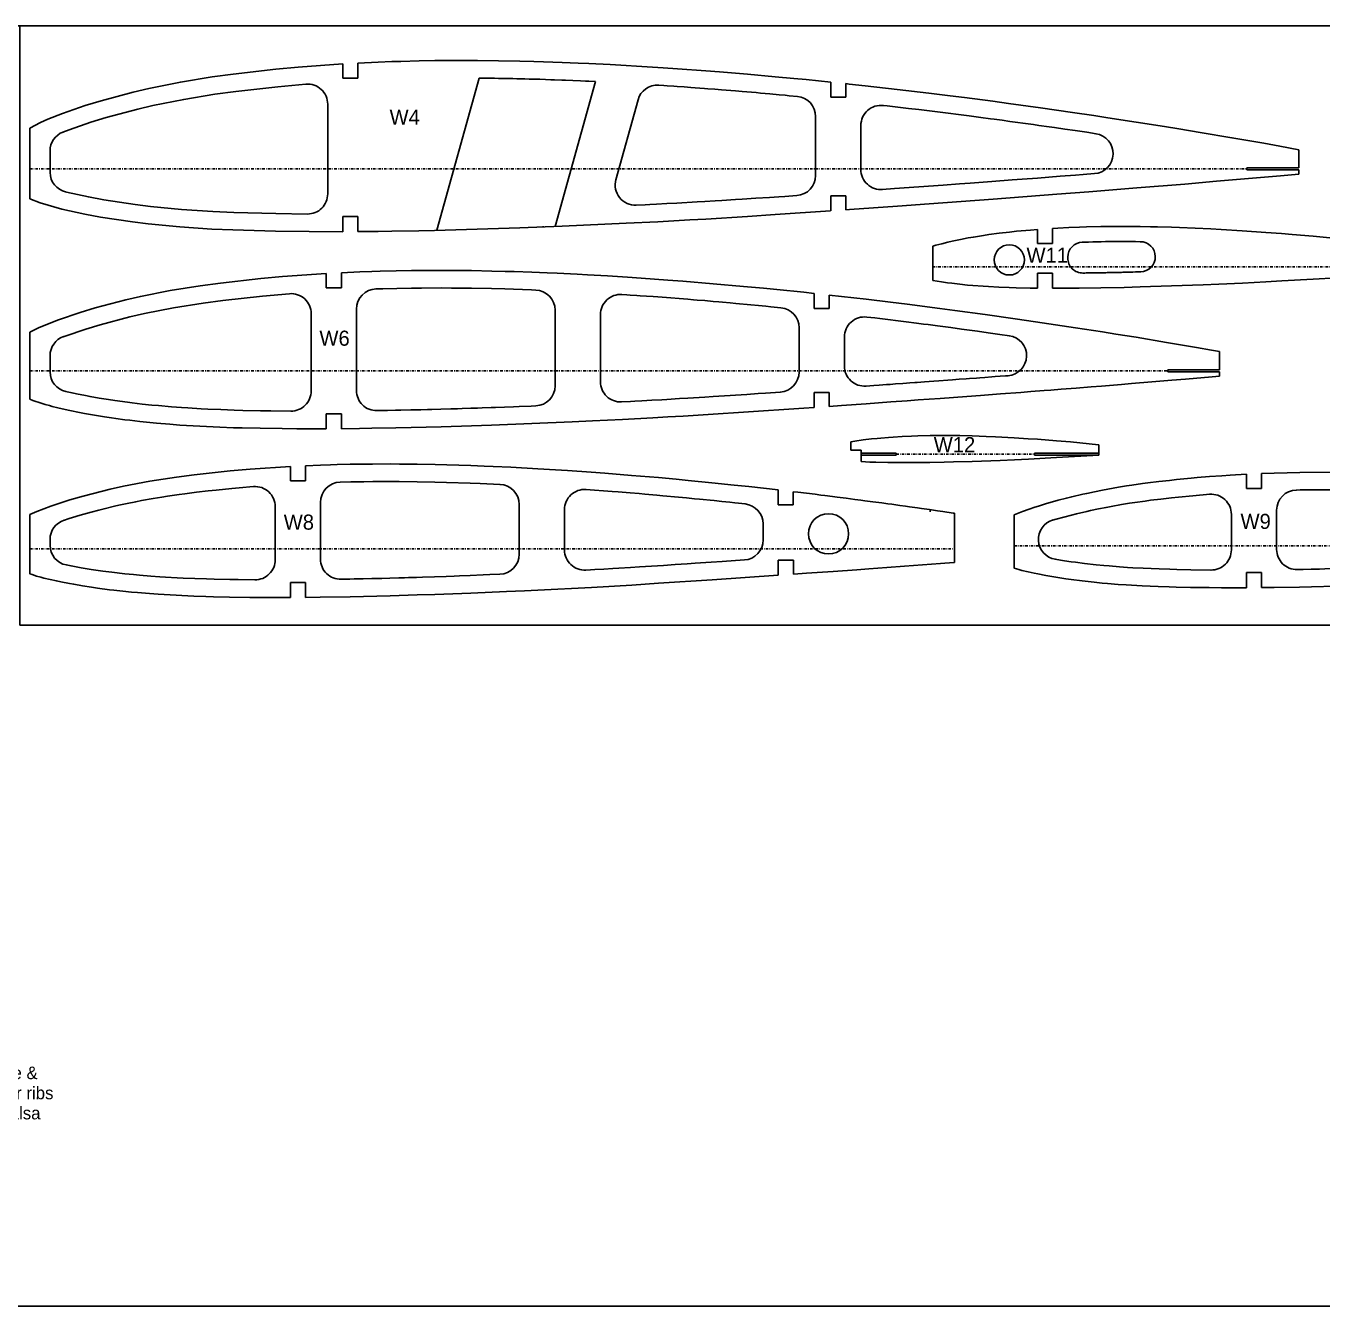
# Model space of a CAD drawing. Extents: x -1638 to 412, y -412 to 1290.
# Drawn here: x -139.7 to 118, y 715.7 to 970.2 of the extents above; entities that cross this region are included whole.
import ezdxf
from ezdxf.enums import TextEntityAlignment as Align

# ---------------------------------------------------------------- set-up
doc = ezdxf.new("R2010")
doc.units = 0
doc.linetypes.add('DASHDOT', pattern=[1, 0.5, -0.25, 0, -0.25])
for name, color, linetype in [('1', 7, 'CONTINUOUS'), ('4', 7, 'CONTINUOUS'), ('6', 7, 'CONTINUOUS'), ('8', 7, 'CONTINUOUS')]:
    doc.layers.add(name, color=color, linetype=linetype)
doc.styles.add('txt', font='TXT', dxfattribs={"height": 0.2})

# ---------------------------------------------------------------- blocks, each defined once
blk = doc.blocks.new('*O62')
at = {"layer": '6', "color": 202, "linetype": 'CONTINUOUS'}
blk.add_line((-400.5, -277.25), (400.5, -277.25), dxfattribs=at)

msp = doc.modelspace()

# ---------------------------------------------------------------- linework, layer by layer
at = {"layer": '4', "color": 5, "linetype": 'CONTINUOUS'}
for p, q in [((-76.7126, 959.7927), (-76.7126, 962.6242)), ((-73.7126, 959.7927), (-73.7126, 962.7927)), ((-76.7126, 959.7927), (-73.7126, 959.7927)), ((-49.6054, 959.8025), (-57.995, 929.5514)), ((-26.5046, 959.1251), (-34.4934, 930.3187)), ((20.2874, 956.0156), (20.2874, 959.0156)), ((23.2874, 956.0156), (23.2874, 958.7025)), ((-79.7126, 954.6109), (-79.7126, 936.7888)), ((-18.0162, 955.4896), (-22.424, 939.5959)), ((20.2874, 956.0156), (23.2874, 956.0156)), ((17.2874, 940.4529), (17.2874, 952.176)), ((-138.9152, 935.7768), (-138.9152, 949.8703)), ((26.2874, 941.649), (26.2874, 950.3899)), ((-134.9152, 941.0742), (-134.9152, 945.3506)), ((113.329, 941.9432), (113.329, 945.5797)), ((103.043, 941.9432), (103.043, 941.5432)), ((103.043, 941.9432), (113.329, 941.9432)), ((103.043, 941.5432), (113.329, 941.5432)), ((113.329, 941.5432), (113.329, 940.6822)), ((20.2874, 936.4195), (20.2874, 933.4195)), ((20.2874, 936.4195), (23.2874, 936.4195)), ((23.2874, 936.4195), (23.2874, 933.6308)), ((-76.7126, 932.2938), (-76.7126, 929.277)), ((-76.7126, 932.277), (-73.7126, 932.277)), ((-73.7126, 932.277), (-73.7126, 929.2938)), ((61.406, 929.7053), (61.406, 926.9088)), ((64.406, 926.9088), (64.406, 929.9088)), ((40.5738, 919.5833), (40.5738, 926.4022)), ((64.406, 926.9088), (61.406, 926.9088)), ((67.406, 924.1857), (67.406, 924.0565)), ((-79.9956, 920.9632), (-79.9956, 918.1245)), ((-76.9956, 921.1245), (-76.9956, 918.1245)), ((61.406, 918.0473), (61.406, 921.0275)), ((64.406, 921.0275), (61.406, 921.0275)), ((64.406, 921.0275), (64.406, 918.0275)), ((-76.9956, 918.1245), (-79.9956, 918.1245)), ((17.0044, 913.9999), (17.0044, 916.9999)), ((20.0044, 916.6749), (20.0044, 913.9999)), ((-82.9956, 912.9643), (-82.9956, 897.6044)), ((-73.9956, 913.9008), (-73.9956, 897.7035)), ((-34.4956, 898.6485), (-34.4956, 913.6777)), ((-25.4956, 899.4351), (-25.4956, 912.7948)), ((17.0044, 913.9999), (20.0044, 913.9999)), ((14.0044, 910.1851), (14.0044, 901.3693)), ((-138.9152, 895.9624), (-138.9152, 909.3032)), ((23.0044, 902.5639), (23.0044, 908.3304)), ((-134.9152, 901.401), (-134.9152, 904.639)), ((97.578, 905.4312), (97.578, 901.7981)), ((87.292, 901.7981), (97.578, 901.7981)), ((87.292, 901.7981), (87.292, 901.3981)), ((87.292, 901.3981), (97.578, 901.3981)), ((97.578, 900.5436), (97.578, 901.3981)), ((17.0044, 894.337), (17.0044, 897.337)), ((17.0044, 897.337), (20.0044, 897.337)), ((20.0044, 897.337), (20.0044, 894.5477)), ((-79.9956, 893.0956), (-79.9956, 890.0956)), ((-79.9956, 893.0956), (-76.9956, 893.0956)), ((-76.9956, 893.0956), (-76.9956, 890.1142)), ((24.2716, 885.8617), (24.2716, 887.4961)), ((73.5918, 884.8325), (73.5918, 886.9267)), ((26.3214, 885.8617), (24.2716, 885.8617)), ((26.3214, 885.8617), (26.3214, 885.2319)), ((33.3214, 885.2319), (26.3214, 885.2319)), ((33.3214, 884.8319), (26.3214, 884.8319)), ((26.3214, 884.8319), (26.3214, 883.5643)), ((33.3214, 885.2319), (33.3214, 884.8319)), ((60.8342, 885.2319), (73.5918, 885.2319)), ((60.8342, 884.8319), (60.8342, 885.2319)), ((60.8342, 884.8319), (73.5918, 884.8319)), ((-87.1426, 882.5917), (-87.1426, 879.7419)), ((-84.1426, 882.7419), (-84.1426, 879.7419)), ((-84.1426, 879.7419), (-87.1426, 879.7419)), ((102.9436, 878.1946), (102.9436, 881.0517)), ((105.9436, 881.1946), (105.9436, 878.1946)), ((9.856, 874.9482), (9.856, 877.9482)), ((12.856, 874.9482), (12.856, 877.5854)), ((105.9436, 878.1946), (102.9436, 878.1946)), ((-90.1426, 874.611), (-90.1426, 864.0684)), ((-81.1426, 875.5137), (-81.1426, 864.1774)), ((-41.6426, 865.1714), (-41.6426, 875.0371)), ((-32.6426, 866.0023), (-32.6426, 874.0266)), ((9.856, 874.9482), (12.856, 874.9482)), ((108.9436, 866.1212), (108.9436, 873.9146)), ((-138.9152, 861.2345), (-138.9152, 873.0502)), ((6.8574, 871.1728), (6.8574, 868.0029)), ((44.8948, 863.4995), (44.8948, 873.2963)), ((56.7688, 862.3502), (56.7688, 873.0092)), ((99.9436, 866.0086), (99.9436, 873.0797)), ((-134.9152, 866.9403), (-134.9152, 868.106)), ((9.8574, 863.9674), (9.8574, 860.9674)), ((9.8574, 863.9674), (12.8574, 863.9674)), ((12.8574, 863.9674), (12.8574, 861.1762)), ((102.9436, 858.4984), (102.9436, 861.4984)), ((102.9436, 861.4984), (105.9436, 861.4984)), ((105.9436, 861.4984), (105.9436, 858.5201)), ((-87.1426, 859.5603), (-87.1426, 856.5603)), ((-87.1426, 859.5603), (-84.1426, 859.5603)), ((-84.1426, 859.5603), (-84.1426, 856.581))]:
    msp.add_line(p, q, dxfattribs=at)
at = {"layer": '4', "color": 166, "linetype": 'DASHDOT'}
for p, q in [((-138.9152, 941.7431), (103.043, 941.7432)), ((40.5738, 922.2916), (138.5298, 922.2917)), ((-138.9152, 901.5981), (87.292, 901.5981)), ((33.3214, 885.0319), (60.8342, 885.0319)), ((-138.9152, 866.1958), (44.8948, 866.1959)), ((56.7688, 866.7959), (222.2998, 866.796))]:
    msp.add_line(p, q, dxfattribs=at)
at = {"layer": '4', "color": 5, "linetype": 'DASHDOT'}
for p, q in [((26.3214, 885.2319), (26.3214, 884.8319)), ((40.089, 873.9991), (40.0292, 873.6036))]:
    msp.add_line(p, q, dxfattribs=at)
at = {"layer": '4', "color": 5, "linetype": 'CONTINUOUS'}
for points in [[(-76.7126, 962.6242), (-85.587147, 961.979214), (-90.009705, 961.573285), (-98.48823, 960.61814), (-102.706625, 960.036024), (-109.003511, 959.00368), (-115.258615, 957.749944), (-118.368763, 957.02937), (-124.781235, 955.313571), (-127.911652, 954.351378), (-132.450164, 952.785309), (-135.388648, 951.622127), (-136.817711, 950.973915), (-138.9152, 949.8703)], [(20.2874, 959.0156), (15.383684, 959.507697), (12.930685, 959.744618), (9.249802, 960.088379), (3.725465, 960.577382), (-1.802333, 961.033662), (-4.567475, 961.249266), (-10.194035, 961.661122), (-13.008456, 961.852959), (-17.231401, 962.122079), (-21.455801, 962.367749), (-23.568505, 962.481408), (-27.794836, 962.689607), (-29.908429, 962.783841), (-33.079305, 962.91243), (-36.829707, 963.043942), (-38.705128, 963.100867), (-41.518468, 963.174588), (-45.738786, 963.257426), (-49.959234, 963.304711), (-52.069422, 963.314225), (-56.289555, 963.303407), (-58.399432, 963.282438), (-61.563915, 963.23064), (-65.165889, 963.140898), (-66.966345, 963.083521), (-69.666043, 962.981627), (-73.7126, 962.7927)], [(-26.5046, 959.1251), (-27.827271, 959.187746), (-28.488606, 959.218091), (-29.480604, 959.262372), (-30.968577, 959.325982), (-32.456503, 959.38617), (-33.200441, 959.414964), (-34.641242, 959.468226), (-35.361611, 959.493594), (-36.442123, 959.530031), (-37.522582, 959.564493), (-38.06279, 959.580969), (-39.143161, 959.612386), (-39.683323, 959.627316), (-40.493535, 959.648723), (-41.573758, 959.675393), (-42.113843, 959.687914), (-42.923936, 959.705662), (-44.138993, 959.729924), (-45.218958, 959.749068), (-45.758908, 959.757772), (-46.568794, 959.769726), (-47.783526, 959.785145), (-48.99814, 959.797495), (-49.6054, 959.8025)], [(113.329, 945.5797), (109.559166, 946.272488), (106.39891, 946.841348), (100.070098, 947.950186), (93.731297, 949.022638), (89.500518, 949.718654), (86.678039, 950.174686), (81.02889, 951.068607), (75.401662, 951.935287), (72.586251, 952.359898), (68.360887, 952.985568), (62.01778, 953.897964), (55.668593, 954.77782), (52.491718, 955.205119), (46.864879, 955.940165), (44.0497, 956.297282), (39.824768, 956.819668), (33.482578, 957.572686), (27.134759, 958.288025), (23.958782, 958.631211), (23.2874, 958.7025)], [(-84.0382, 958.5977), (-89.644338, 958.094024), (-98.001907, 957.15407), (-102.150297, 956.582661), (-108.330728, 955.571305), (-114.456137, 954.345579), (-117.496648, 953.642033), (-123.748131, 951.971745), (-126.782009, 951.041424), (-131.143285, 949.540743), (-132.399, 949.0651)], [(13.6696, 956.1577), (12.045588, 956.312933), (11.233584, 956.389519), (10.01557, 956.503103), (8.188516, 956.670549), (6.36139, 956.834454), (5.44779, 956.91507), (3.620495, 957.073613), (2.706791, 957.151532), (1.336154, 957.266712), (-0.491538, 957.417094), (-1.405469, 957.490909), (-2.776482, 957.599904), (-4.147649, 957.706814), (-4.833294, 957.759484), (-6.627881, 957.894823), (-7.525286, 957.961115), (-8.87153, 958.058801), (-10.217939, 958.154351), (-10.891205, 958.201313), (-12.237858, 958.293591), (-12.911245, 958.338896), (-13.9214, 958.4058)], [(73.0404, 948.7526), (71.198585, 949.028467), (70.277493, 949.165433), (68.895624, 949.36966), (66.822304, 949.673224), (64.748369, 949.973412), (63.711171, 950.122225), (61.63632, 950.417259), (60.598666, 950.563467), (59.041904, 950.781128), (56.965695, 951.068226), (55.927366, 951.210426), (54.369594, 951.422023), (52.81149, 951.631557), (52.032313, 951.735544), (50.163954, 951.982713), (49.229595, 952.105161), (47.82783, 952.287402), (45.724672, 952.557525), (43.620896, 952.823725), (42.568773, 952.955341), (40.464057, 953.215584), (39.411461, 953.3442), (37.832269, 953.535229), (35.726117, 953.786371), (34.672799, 953.910404), (33.092516, 954.094518), (31.511865, 954.276294), (30.7214, 954.3663)], [(23.2874, 933.6308), (24.012794, 933.682144), (33.534645, 934.363886), (39.882273, 934.825754), (52.576402, 935.76455), (65.273734, 936.723429), (71.621118, 937.214005), (81.140081, 937.969488), (90.663207, 938.752496), (97.010381, 939.286384), (109.701314, 940.370269), (113.329, 940.6822)], [(30.5506, 937.6577), (32.968891, 937.832069), (37.805555, 938.18332), (42.642181, 938.5377), (45.86649, 938.775559), (48.015951, 938.934798), (52.314613, 939.254773), (56.350107, 939.556976), (58.367696, 939.708849), (61.393871, 939.937805), (65.932641, 940.284257), (68.95814, 940.517559), (70.470781, 940.634993), (72.7396, 940.8122)], [(-138.9152, 935.7768), (-136.866523, 934.979853), (-132.60395, 933.770305), (-128.029692, 932.765136), (-124.897796, 932.18334), (-118.525312, 931.218548), (-115.381671, 930.836226), (-109.085265, 930.231076), (-102.777127, 929.80895), (-98.565441, 929.611655), (-90.127739, 929.371548), (-76.7126, 929.277)], [(-131.909, 937.1997), (-131.676117, 937.143014), (-127.28287, 936.182192), (-124.244667, 935.620146), (-118.01924, 934.680104), (-114.937761, 934.306249), (-108.753086, 933.713842), (-102.540067, 933.299854), (-98.38267, 933.106003), (-90.031929, 932.869599), (-83.7408, 932.7889)], [(-18.3646, 934.5502), (-16.570936, 934.640879), (-15.674158, 934.686973), (-14.329061, 934.757063), (-12.311566, 934.864357), (-10.294249, 934.974268), (-9.285657, 935.030215), (-7.268604, 935.144111), (-6.260141, 935.202068), (-4.747527, 935.290277), (-2.712697, 935.411348), (-1.356209, 935.493537), (1.35669, 935.661264), (2.713138, 935.746714), (5.426116, 935.920572), (8.139324, 936.098087), (9.948328, 936.21829), (11.154443, 936.299192), (13.567, 936.4627)], [(-73.7126, 929.2938), (-69.684278, 929.334593), (-66.998337, 929.372396), (-61.626329, 929.47036), (-58.454284, 929.540539), (-52.111188, 929.705867), (-45.769275, 929.90213), (-41.541904, 930.04876), (-33.088302, 930.376142), (-24.627645, 930.745328), (-20.397977, 930.945655), (-14.054545, 931.266648), (-7.712661, 931.613131), (-4.542391, 931.796244), (3.72434, 932.303885), (9.234176, 932.662891), (20.2522, 933.417)], [(120.873351, 927.945825), (116.176536, 928.382222), (112.013507, 928.738125), (109.930403, 928.904953), (106.803883, 929.140851), (102.110208, 929.461381), (97.948663, 929.710204), (95.866865, 929.821122), (92.743132, 929.969212), (89.61842, 930.093843), (88.055789, 930.14683), (85.283656, 930.22447), (83.897529, 930.254843), (81.818372, 930.288975), (78.699974, 930.312391), (75.582375, 930.299338), (74.024014, 930.278035), (71.169175, 930.211876), (69.742866, 930.165364), (67.60552, 930.078483), (65.471494, 929.970727), (64.406, 929.9089)], [(61.406, 929.7053), (60.02525, 929.596723), (57.243914, 929.346902), (55.858058, 929.204512), (53.786013, 928.965643), (51.722831, 928.692771), (50.694836, 928.542295), (48.646581, 928.210691), (47.62654, 928.028531), (46.101891, 927.733397), (44.428474, 927.375794), (43.599503, 927.184895), (42.37091, 926.884127), (41.165694, 926.566805), (40.5738, 926.4022)], [(81.8982, 927.288), (80.867878, 927.299957), (80.352838, 927.304539), (79.580434, 927.309621), (78.808224, 927.312505), (78.422193, 927.313106), (77.650287, 927.312591), (77.264413, 927.311461), (76.685702, 927.308659), (75.914279, 927.302816), (75.528653, 927.298978), (74.950321, 927.292053), (74.083071, 927.278997), (73.327445, 927.264958), (72.949739, 927.257003), (72.383335, 927.243895), (71.53413, 927.221579), (70.685485, 927.196064), (70.2614, 927.1821)], [(-79.9956, 920.9632), (-88.692099, 920.349342), (-93.025435, 919.959352), (-101.055075, 919.070257), (-105.049979, 918.528421), (-111.013053, 917.567542), (-116.936307, 916.400627), (-119.881356, 915.729963), (-125.952992, 914.133132), (-128.916497, 913.237857), (-133.211872, 911.781156), (-137.064552, 910.227825), (-138.9152, 909.3032)], [(17.0044, 916.9999), (14.923879, 917.219947), (9.593879, 917.763193), (6.927422, 918.023785), (2.925977, 918.400589), (-3.080003, 918.933411), (-9.090333, 919.426315), (-12.09705, 919.657427), (-17.426657, 920.040897), (-20.092533, 920.219515), (-24.092578, 920.470092), (-28.093984, 920.698836), (-30.095157, 920.804664), (-34.09836, 920.998518), (-36.100358, 921.086259), (-39.103804, 921.205986), (-42.656155, 921.328431), (-44.432532, 921.38143), (-47.097284, 921.450066), (-51.094686, 921.527186), (-55.092187, 921.571201), (-57.090895, 921.580054), (-61.088065, 921.56997), (-63.086463, 921.550441), (-66.083737, 921.502205), (-69.318856, 921.423726), (-70.935968, 921.37403), (-73.360813, 921.286263), (-76.9956, 921.1245)], [(64.406, 918.0275), (67.59216, 918.032623), (69.718154, 918.049064), (73.972458, 918.107934), (78.664777, 918.205039), (81.792804, 918.285964), (88.048252, 918.481418), (94.30878, 918.716268), (97.438362, 918.848651), (102.131558, 919.067095), (106.829167, 919.309674), (109.960276, 919.482254), (116.221933, 919.845063), (120.92136, 920.126345), (130.319817, 920.704269), (139.719509, 921.302275), (144.41764, 921.613988), (151.3212, 922.0917)], [(70.4084, 921.0565), (70.799241, 921.061081), (71.059845, 921.064297), (71.407368, 921.068781), (71.581151, 921.071107), (71.84185, 921.074696), (72.189493, 921.079667), (72.363332, 921.082231), (72.537182, 921.084847), (72.768999, 921.088412), (72.884915, 921.090228), (73.232687, 921.095806), (73.696438, 921.10354), (73.928335, 921.107531), (74.224077, 921.112736), (74.61843, 921.119878), (74.81562, 921.123535), (75.012818, 921.127248), (75.275762, 921.132286), (75.40724, 921.134843), (75.801695, 921.142661), (76.327684, 921.153429), (76.590699, 921.158959), (76.787969, 921.163169), (77.051007, 921.168866), (77.182531, 921.171751), (77.577121, 921.180546), (78.103284, 921.1926), (78.366383, 921.198766), (78.761052, 921.208186), (79.287316, 921.221063), (79.550463, 921.227636), (79.813621, 921.234298), (80.164512, 921.243317), (80.339964, 921.247884), (80.866343, 921.261817), (81.1003, 921.268119), (81.412253, 921.276626), (81.568234, 921.280923), (81.9192, 921.2907)], [(-38.32, 917.6738), (-39.226986, 917.708475), (-42.757596, 917.830268), (-44.522341, 917.882975), (-47.168782, 917.951224), (-51.136983, 918.02791), (-55.103519, 918.071705), (-57.086195, 918.080541), (-61.050425, 918.070641), (-63.032004, 918.051323), (-66.003738, 918.003569), (-68.760269, 917.938457), (-70.1382, 917.8983)], [(40.5738, 919.5833), (42.338407, 919.29439), (43.537884, 919.122079), (44.344636, 919.016023), (45.968011, 918.824617), (47.5107, 918.667909), (48.540398, 918.575973), (50.602692, 918.419772), (51.635255, 918.354431), (53.703129, 918.246582), (55.774558, 918.165594), (57.15742, 918.124402), (59.92755, 918.067004), (61.406, 918.0474)], [(-87.2958, 916.953), (-92.666009, 916.479399), (-100.576635, 915.604965), (-104.502669, 915.073484), (-110.351135, 914.13293), (-116.146646, 912.993169), (-119.023049, 912.339022), (-124.936251, 910.786192), (-127.805418, 909.921463), (-131.92906, 908.526919), (-132.3378, 908.3775)], [(10.4042, 914.1651), (8.407833, 914.363339), (7.409538, 914.460888), (5.911955, 914.605234), (4.414198, 914.74719), (3.665254, 914.817267), (2.167232, 914.955606), (1.418153, 915.023863), (0.294449, 915.125104), (-1.203986, 915.257941), (-1.953273, 915.323432), (-3.077294, 915.420505), (-4.763528, 915.563479), (-6.262612, 915.687893), (-7.012228, 915.749151), (-8.136747, 915.839845), (-9.823741, 915.973187), (-11.510997, 916.103267), (-12.354725, 916.167076), (-14.10913, 916.297086), (-14.986439, 916.360724), (-16.302532, 916.454439), (-17.618776, 916.546027), (-18.276954, 916.591011), (-19.593419, 916.679334), (-20.251705, 916.722662), (-21.2392, 916.7866)], [(97.578, 905.4312), (96.008026, 905.712964), (93.014473, 906.242614), (87.019515, 907.275028), (81.015105, 908.273574), (77.007519, 908.921629), (74.333944, 909.346236), (68.982834, 910.178561), (63.652502, 910.98552), (60.985638, 911.380871), (56.983216, 911.963422), (50.974792, 912.812933), (44.960603, 913.632134), (41.951343, 914.02997), (35.456202, 914.860422), (32.206169, 915.261187), (27.328107, 915.843796), (22.446504, 916.403665), (20.0044, 916.6749)], [(55.8048, 908.5969), (53.922773, 908.865166), (52.981559, 908.99821), (51.569485, 909.1964), (49.45081, 909.490555), (47.331458, 909.780906), (46.271529, 909.924636), (44.151163, 910.20917), (43.090728, 910.349961), (41.499759, 910.55928), (39.653999, 910.799227), (38.730926, 910.918051), (37.346075, 911.09484), (35.268248, 911.356745), (33.189755, 911.614679), (32.150256, 911.742145), (30.070749, 911.994049), (29.030739, 912.118477), (27.4704, 912.3032)], [(20.0044, 894.5477), (22.452387, 894.720673), (27.348263, 895.069346), (32.243961, 895.421407), (35.507633, 895.657851), (37.683348, 895.816199), (42.034597, 896.134506), (47.380665, 896.52858), (50.053505, 896.727148), (54.062481, 897.027377), (58.071069, 897.330956), (60.075202, 897.484175), (62.747198, 897.690109), (64.083114, 897.793825), (66.086879, 897.950394), (69.092272, 898.187624), (72.099585, 898.428003), (74.104285, 898.5898), (78.113284, 898.916674), (80.11759, 899.08156), (84.125835, 899.413754), (88.133618, 899.748544), (90.805231, 899.972803), (96.147919, 900.422864), (97.578, 900.5436)], [(27.2672, 898.5725), (28.879537, 898.688145), (29.954429, 898.765437), (31.387613, 898.868729), (32.104201, 898.920475), (33.179076, 898.998215), (34.612225, 899.102093), (35.328789, 899.154125), (36.045346, 899.206219), (37.000741, 899.275772), (37.478433, 899.310588), (38.911478, 899.415191), (40.822131, 899.555015), (41.77742, 899.625075), (43.589939, 899.758278), (44.496162, 899.825024), (45.85545, 899.925341), (47.214683, 900.025915), (47.89428, 900.076305), (49.253431, 900.177305), (49.932986, 900.22792), (50.952293, 900.303993), (52.311322, 900.405721), (52.990817, 900.456718), (54.010033, 900.533387), (55.029218, 900.610273), (55.5388, 900.6488)], [(-131.833, 897.5078), (-130.53155, 897.217546), (-129.651465, 897.0314), (-127.864819, 896.676642), (-126.959772, 896.507974), (-125.130016, 896.187928), (-123.279092, 895.890751), (-122.036374, 895.705231), (-119.537971, 895.364135), (-118.566817, 895.242505), (-116.622121, 895.01647), (-114.674264, 894.812414), (-113.373951, 894.688004), (-110.76918, 894.465511), (-108.812009, 894.320298), (-107.505532, 894.233143), (-104.888546, 894.08043), (-103.578052, 894.01417), (-100.953107, 893.90009), (-98.322938, 893.808259), (-96.566623, 893.758015), (-93.047193, 893.680131), (-91.040554, 893.647372), (-87.0194, 893.6045)], [(-21.3012, 895.4398), (-19.517116, 895.533056), (-18.625141, 895.580475), (-17.287255, 895.652603), (-15.280583, 895.763065), (-13.274073, 895.876284), (-12.27087, 895.93394), (-9.763084, 896.081101), (-8.091302, 896.181502), (-6.976804, 896.249402), (-4.74784, 896.387402), (-3.076123, 896.49272), (-1.961639, 896.563748), (0.267369, 896.707643), (1.381903, 896.780456), (3.611059, 896.927678), (5.840365, 897.076853), (7.326674, 897.177281), (10.2996, 897.3802)], [(-138.9152, 895.9625), (-138.31983, 895.728747), (-137.919738, 895.581268), (-137.11212, 895.304471), (-136.704683, 895.174313), (-135.882773, 894.928376), (-135.051776, 894.698808), (-134.492904, 894.553196), (-133.363933, 894.27533), (-131.939823, 893.946855), (-130.979313, 893.737307), (-129.034804, 893.340414), (-128.052207, 893.15287), (-126.069832, 892.799098), (-124.069224, 892.473086), (-122.728126, 892.270777), (-121.831764, 892.142449), (-120.035746, 891.901187), (-119.043763, 891.776661), (-117.05879, 891.545329), (-115.072486, 891.336599), (-113.747552, 891.209398), (-111.095948, 890.982048), (-109.105743, 890.833775), (-107.778232, 890.744837), (-105.121536, 890.589111), (-103.792358, 890.521597), (-101.132366, 890.405452), (-98.470222, 890.312064), (-96.694282, 890.261013), (-93.13962, 890.181938), (-88.762452, 890.119777), (-85.841776, 890.097695), (-83.893692, 890.091005), (-79.9956, 890.0956)], [(-76.9956, 890.1143), (-73.379034, 890.152581), (-70.967537, 890.18685), (-66.144222, 890.273938), (-63.139777, 890.339259), (-57.131653, 890.493167), (-51.124464, 890.675894), (-47.120139, 890.81242), (-39.112473, 891.117251), (-31.098085, 891.461013), (-27.091497, 891.647548), (-21.082583, 891.946444), (-15.075059, 892.269082), (-12.071898, 892.439596), (-9.065332, 892.616518), (-3.053339, 892.98716), (2.957456, 893.376689), (14.976996, 894.195557), (17.0044, 894.337)], [(-69.9284, 893.704), (-68.688086, 893.725657), (-67.861107, 893.740924), (-66.206997, 893.773391), (-65.209014, 893.794194), (-63.212985, 893.838478), (-61.21687, 893.88625), (-59.886079, 893.919988), (-58.998862, 893.943304), (-57.224374, 893.991874), (-55.227986, 894.049531), (-53.897006, 894.089699), (-53.009662, 894.117229), (-51.234914, 894.174054), (-49.903799, 894.218184), (-49.016363, 894.248308), (-47.241428, 894.310207), (-46.353928, 894.341964), (-44.578861, 894.407053), (-42.803705, 894.474185), (-41.620217, 894.520039), (-39.253115, 894.614301), (-38.316, 894.6525)], [(73.5918, 886.9267), (73.529809, 886.933051), (69.809661, 887.298742), (67.947259, 887.469293), (65.150818, 887.709032), (61.432151, 887.996178), (59.570906, 888.125749), (56.776977, 888.301781), (53.061258, 888.499303), (51.202566, 888.580602), (48.414134, 888.678107), (45.941199, 888.737409), (44.704989, 888.756156), (42.851214, 888.769039), (40.99832, 888.761922), (40.072284, 888.750261), (37.599619, 888.690872), (36.365467, 888.64539), (34.518462, 888.556922), (32.678117, 888.44361), (31.761003, 888.377446), (30.264758, 888.254587), (29.519299, 888.185452), (28.404795, 888.070735), (26.742167, 887.870586), (25.091767, 887.631765), (24.2716, 887.4961)], [(26.3214, 883.5643), (28.098702, 883.475837), (29.286906, 883.434146), (31.670849, 883.382732), (34.44819, 883.360971), (36.304787, 883.364435), (40.024798, 883.405387), (42.818657, 883.458728), (44.68148, 883.503192), (48.407311, 883.610599), (52.13653, 883.73966), (54.000853, 883.812414), (56.796813, 883.932472), (59.595646, 884.065808), (65.192753, 884.360162), (73.5918, 884.8325)], [(-87.1426, 882.5917), (-95.142906, 882.053969), (-99.128812, 881.708801), (-106.252702, 880.947754), (-109.796686, 880.483989), (-115.086274, 879.66162), (-120.339995, 878.663002), (-122.951929, 878.089097), (-128.335827, 876.722926), (-130.962507, 875.957372), (-134.767195, 874.712622), (-137.566267, 873.650579), (-138.9152, 873.0502)], [(9.8546, 877.936), (3.999987, 878.59267), (1.07055, 878.907474), (-3.326217, 879.362328), (-8.05702, 879.82761), (-10.423705, 880.050799), (-13.975284, 880.373515), (-19.306008, 880.829841), (-24.640559, 881.251966), (-27.309199, 881.449884), (-32.039517, 881.778269), (-34.405613, 881.931225), (-37.955827, 882.145798), (-43.283317, 882.432295), (-46.836246, 882.598295), (-48.613046, 882.67343), (-51.278621, 882.775957), (-56.007828, 882.926208), (-58.372743, 882.984991), (-61.920316, 883.051047), (-65.467929, 883.088754), (-67.24168, 883.096343), (-70.788929, 883.08772), (-72.562371, 883.071001), (-75.222225, 883.0297), (-77.866727, 882.968663), (-79.188648, 882.930556), (-81.170936, 882.863812), (-84.1426, 882.7419)], [(199.9436, 875.8395), (185.713481, 877.47088), (178.584076, 878.201409), (164.129337, 879.492487), (156.890059, 880.038006), (142.441033, 880.902347), (135.2093, 881.204681), (125.584226, 881.44664), (120.77137, 881.48647), (113.553647, 881.427863), (105.9436, 881.1946)], [(-45.4352, 879.0317), (-49.410693, 879.202913), (-51.397763, 879.278249), (-56.093641, 879.42758), (-58.440651, 879.485989), (-61.960016, 879.551624), (-65.478012, 879.589116), (-67.236502, 879.596686), (-70.752474, 879.588231), (-72.509958, 879.571708), (-75.145565, 879.530854), (-77.2442, 879.4841)], [(102.9436, 881.0517), (99.673689, 880.861898), (98.040928, 880.75359), (95.594961, 880.574138), (93.153261, 880.374056), (91.934171, 880.266192), (89.066365, 879.990377), (87.635366, 879.839959), (85.492813, 879.596946), (83.355332, 879.331207), (82.288611, 879.18916), (80.159446, 878.885398), (79.097097, 878.72316), (77.506497, 878.466118), (75.391406, 878.096475), (74.336412, 877.899526), (72.757246, 877.588207), (71.18221, 877.257025), (70.396291, 877.08371), (68.220102, 876.574582), (67.13903, 876.30516), (65.530538, 875.882995), (63.942416, 875.43977), (63.157621, 875.210463), (61.60982, 874.736868), (60.848115, 874.492741), (59.722634, 874.117619), (58.387711, 873.645813), (57.73331, 873.398966), (56.7688, 873.0092)], [(-94.4556, 878.5987), (-97.342204, 878.358007), (-98.781817, 878.227509), (-101.905404, 877.919132), (-103.462172, 877.75118), (-105.790736, 877.480139), (-108.111064, 877.18413), (-109.268024, 877.026048), (-111.575305, 876.688298), (-112.725534, 876.508058), (-114.446482, 876.222687), (-116.732633, 875.812673), (-117.871984, 875.59437), (-119.576226, 875.249493), (-121.274588, 874.88285), (-122.121515, 874.691065), (-124.176914, 874.199844), (-125.197899, 873.941906), (-126.717255, 873.540258), (-128.218092, 873.121632), (-128.960169, 872.906202), (-130.424843, 872.463609), (-131.146323, 872.236646), (-132.2134, 871.8894)], [(3.3086, 875.1473), (1.929076, 875.296211), (1.239247, 875.369901), (0.204417, 875.479476), (-1.34803, 875.641658), (-2.900733, 875.801204), (-3.677184, 875.879981), (-5.073044, 876.0199), (-5.771058, 876.089045), (-6.818183, 876.191736), (-8.389108, 876.343449), (-9.960318, 876.492352), (-10.746031, 876.565741), (-12.317673, 876.710381), (-13.103603, 876.781624), (-14.282634, 876.887134), (-15.854931, 877.025269), (-16.64119, 877.093238), (-17.820716, 877.193811), (-19.590318, 877.34154), (-21.163614, 877.469675), (-21.950374, 877.532612), (-23.130655, 877.625595), (-24.901397, 877.761849), (-26.672522, 877.894204), (-27.55823, 877.958908), (-28.37, 878.0173)], [(44.8948, 873.2963), (44.656512, 873.331632), (42.553614, 873.641137), (41.501932, 873.794531), (39.924113, 874.022903), (38.345929, 874.249187), (37.556698, 874.361538), (35.977951, 874.58464), (35.188434, 874.695384), (34.003975, 874.860482), (32.424349, 875.078695), (31.634385, 875.186972), (30.449246, 875.348341), (28.671099, 875.588017), (27.090073, 875.798639), (26.299398, 875.903087), (25.113179, 876.058668), (23.333382, 876.289567), (21.55301, 876.517462), (20.662605, 876.630272), (19.121433, 876.823676), (18.350683, 876.919512), (17.194355, 877.062178), (15.459411, 877.273709), (13.723935, 877.482255), (12.856, 877.5854)], [(95.6424, 877.0683), (92.271635, 876.783814), (89.450533, 876.512974), (88.044724, 876.365489), (85.942209, 876.127512), (83.847421, 875.867651), (82.803025, 875.728889), (80.720435, 875.432446), (79.682322, 875.274266), (78.129242, 875.02384), (76.066319, 874.664069), (75.038313, 874.472533), (73.500737, 874.16996), (71.968603, 873.848314), (71.20462, 873.680074), (69.151794, 873.20103), (68.133337, 872.948341), (66.620204, 872.553666), (65.129453, 872.141093), (64.3942, 871.9284)], [(144.684, 877.2852), (140.421622, 877.492968), (138.290889, 877.584811), (135.095428, 877.706835), (130.850858, 877.838104), (128.729213, 877.889453), (125.547634, 877.947163), (122.367218, 877.980146), (120.77748, 877.986819), (117.599012, 877.979435), (116.010309, 877.964942), (113.627956, 877.929088), (112.859, 877.9137)], [(-28.4408, 862.0074), (-27.477255, 862.060822), (-26.589453, 862.110656), (-24.813906, 862.212058), (-23.038417, 862.31566), (-21.854781, 862.385885), (-19.487534, 862.528933), (-17.712099, 862.638339), (-16.528464, 862.71221), (-14.161139, 862.862019), (-12.977437, 862.937878), (-10.609924, 863.091305), (-8.242223, 863.246751), (-6.663629, 863.351346), (-3.506069, 863.562431), (-1.287014, 863.711974), (3.1518, 864.0137)], [(12.8574, 861.1762), (15.486317, 861.360184), (20.743731, 861.730844), (25.489379, 862.068396), (27.862027, 862.238476), (31.420714, 862.495624), (34.978996, 862.755631), (36.757961, 862.886856), (40.315494, 863.152047), (42.094043, 863.286132), (44.761569, 863.489291), (44.8948, 863.4995)], [(64.8394, 864.1707), (66.774461, 863.858338), (68.08058, 863.666601), (68.956476, 863.546059), (70.716095, 863.322334), (73.046346, 863.061723), (74.603408, 862.908743), (75.643021, 862.815465), (77.725993, 862.648628), (79.291477, 862.539723), (80.336672, 862.474353), (82.43073, 862.359794), (85.580902, 862.224476), (87.687006, 862.155552), (89.09371, 862.117834), (91.913381, 862.059358), (95.9232, 862.0087)], [(-138.9152, 861.2345), (-138.484554, 861.090802), (-137.612174, 860.823024), (-136.725881, 860.577428), (-136.127806, 860.423663), (-134.915737, 860.133687), (-133.654752, 859.853142), (-132.803996, 859.674119), (-131.081109, 859.33493), (-130.210252, 859.174603), (-128.452897, 858.872087), (-126.678933, 858.593218), (-125.48958, 858.420127), (-123.10156, 858.103863), (-122.221665, 857.997299), (-120.460926, 857.79933), (-118.698939, 857.620701), (-117.523594, 857.511842), (-115.171277, 857.31727), (-113.405636, 857.190371), (-112.227881, 857.114251), (-109.870808, 856.980965), (-108.691499, 856.923178), (-106.33136, 856.823761), (-103.969223, 856.743817), (-102.393374, 856.700113), (-99.239106, 856.63241), (-95.21108, 856.577795), (-92.523186, 856.559161), (-90.730296, 856.554097), (-87.1426, 856.5604)], [(-131.7172, 863.0218), (-130.740527, 862.83026), (-128.753863, 862.470029), (-126.731476, 862.140009), (-125.368529, 861.93663), (-124.455185, 861.808384), (-122.621308, 861.56939), (-120.039583, 861.272461), (-118.314678, 861.09817), (-117.163086, 860.9919), (-114.855966, 860.801834), (-113.122211, 860.677772), (-111.964762, 860.603307), (-109.646031, 860.472815), (-108.484763, 860.41619), (-106.15846, 860.318687), (-103.827186, 860.240188), (-102.270272, 860.197232), (-99.149966, 860.130634), (-97.486712, 860.104242), (-94.1536, 860.0684)], [(-84.1426, 856.581), (-81.189013, 856.613745), (-75.280687, 856.711214), (-72.614001, 856.767179), (-67.281237, 856.899024), (-61.949219, 857.055538), (-58.394918, 857.172472), (-51.287122, 857.433544), (-44.1733, 857.727947), (-40.616909, 857.887697), (-35.283165, 858.143675), (-29.95064, 858.419993), (-27.284907, 858.566029), (-19.279632, 859.035001), (-13.944157, 859.368625), (-3.27492, 860.069957), (9.8574, 860.9674)], [(-77.0832, 860.1778), (-75.341579, 860.21058), (-74.456007, 860.228416), (-72.684785, 860.266379), (-70.913463, 860.307327), (-69.732526, 860.336243), (-68.945211, 860.356225), (-67.370525, 860.397846), (-65.598916, 860.447249), (-64.417793, 860.481662), (-63.630355, 860.505247), (-62.055429, 860.553927), (-60.87419, 860.591728), (-58.511603, 860.670544), (-56.148874, 860.753482), (-54.573646, 860.810967), (-53.523462, 860.850229), (-51.423018, 860.930933), (-48.777558, 861.036591), (-47.454787, 861.091124), (-45.4706, 861.1751)], [(56.7688, 862.3502), (57.687916, 862.093457), (58.310583, 861.934497), (59.576925, 861.637811), (60.714973, 861.391611), (61.483017, 861.234462), (63.038882, 860.936628), (63.825527, 860.795809), (65.413299, 860.530032), (67.016458, 860.284957), (68.091453, 860.132811), (70.250104, 859.854773), (72.637289, 859.587029), (74.230238, 859.429974), (75.292859, 859.33426), (77.419649, 859.163178), (79.016078, 859.051596), (80.080992, 858.984663), (82.212303, 858.867458), (85.41291, 858.729216), (87.549019, 858.658914), (88.974123, 858.62048), (91.826756, 858.560947), (95.528387, 858.512399), (97.998599, 858.496152), (102.9436, 858.4985)], [(105.9436, 858.5201), (108.460947, 858.548659), (113.496738, 858.630437), (115.908922, 858.67967), (120.732808, 858.79566), (125.55609, 858.933359), (128.771298, 859.03624), (135.201026, 859.265946), (141.636228, 859.524992), (144.853368, 859.665559), (149.678333, 859.8908), (156.913702, 860.262433), (164.155498, 860.675073), (168.98216, 860.968615), (178.634017, 861.585674), (185.737531, 862.054726), (199.9434, 863.0181)], [(113.0184, 862.1218), (113.437312, 862.129723), (114.238177, 862.145414), (115.840011, 862.17881), (117.441973, 862.214829), (118.510014, 862.240263), (120.646242, 862.294445), (122.248529, 862.337896), (123.316771, 862.368163), (125.45336, 862.43172), (126.521701, 862.464967), (128.658464, 862.534289), (130.795313, 862.607238), (132.219916, 862.6578), (133.169662, 862.692336), (135.069176, 862.763326), (136.956345, 862.836314), (137.899936, 862.873731), (139.315331, 862.931027), (141.43845, 863.019642), (143.561606, 863.111518), (144.6232, 863.1587)]]:
    msp.add_lwpolyline(points, dxfattribs=at)
at = {"layer": '4', "color": 5, "linetype": 'DASHDOT'}
msp.add_lwpolyline([(-37.0116, 930.2189), (-36.721, 930.2302)], dxfattribs=at)
at = {"layer": '4', "color": 5, "linetype": 'CONTINUOUS'}
for centre, radius in [((55.79975, 923.6669), 3), ((19.85745, 869.2126), 4)]:
    msp.add_circle(centre, radius, dxfattribs=at)
for centre, radius, start, end in [((-83.71265, 954.6109), 4, 359.999997, 94.668717), ((-14.16385, 954.4131), 4, 86.246914, 164.713669), ((13.28735, 952.176), 4, 359.999972, 84.515342), ((30.28735, 950.3899), 4, 83.262317, 180.000011), ((-130.91505, 945.3506), 4, 110.664064, 179.999964), ((72.42685, 944.8), 4, 274.482817, 81.675972), ((-130.91515, 941.0742), 4, 180.000069, 256.961708), ((30.28735, 941.649), 4, 179.99995, 274.459408), ((-18.56455, 938.5452), 4, 164.135028, 272.917603), ((13.28735, 940.4529), 4, 273.782786, 360), ((-83.71265, 936.7888), 4, 269.548744, 0.000022), ((70.40605, 924.1857), 3, 90.974864, 180.000042), ((81.81975, 924.289), 3, 271.159806, 89.926228), ((70.40605, 924.0565), 3, 179.999997, 271.250453), ((-69.99565, 913.9008), 4, 91.692114, 180), ((-38.49565, 913.6777), 4, 359.999994, 88.149767), ((-86.99565, 912.9643), 4, 0, 94.843764), ((-21.49565, 912.7948), 4, 86.325353, 180.000353), ((10.00435, 910.1851), 4, 359.999489, 84.263547), ((27.00435, 908.3304), 4, 83.291083, 179.999997), ((-130.91515, 904.639), 4, 109.591647, 179.999975), ((55.23715, 904.6374), 4, 274.178489, 82.040564), ((27.00435, 902.5639), 4, 179.999672, 274.421014), ((-130.91515, 901.401), 4, 179.999231, 257.502431), ((-21.49565, 899.4351), 4, 179.999953, 272.958467), ((10.00435, 901.3693), 4, 273.665817, 0.000003), ((-86.99565, 897.6044), 4, 269.36735, 0.000067), ((-69.99555, 897.7035), 4, 180, 270.965386), ((-38.49565, 898.6485), 4, 272.130067, 0.000442), ((-77.14265, 875.4854), 4, 91.324503, 180.405139), ((-45.64255, 875.0371), 4, 359.999847, 87.642767), ((-94.14255, 874.611), 4, 0.000089, 94.704489), ((-28.64255, 874.0266), 4, 85.714194, 179.999908), ((95.94355, 873.0797), 4, 359.999853, 94.636847), ((112.94355, 873.9146), 4, 91.117739, 179.999986), ((2.85745, 871.1728), 4, 359.999992, 84.077617), ((-130.91515, 868.106), 4, 107.780636, 179.999661), ((65.56615, 868.1041), 4, 105.502714, 261.128172), ((-130.91515, 866.9404), 4, 180.000981, 259.010681), ((-28.64255, 866.0023), 4, 180.000022, 273.415361), ((2.85745, 868.0029), 4, 273.741767, 0.000017), ((95.94355, 866.0086), 4, 269.190053, 0.000064), ((112.94355, 866.1212), 4, 179.999847, 271.072178), ((-94.14255, 864.0684), 4, 269.349503, 0.000314), ((-77.14255, 864.1774), 4, 180, 271.199444), ((-45.64255, 865.1714), 4, 272.374819, 0.000153)]:
    msp.add_arc(centre, radius, start, end, dxfattribs=at)
at = {"layer": '6', "color": 202, "linetype": 'CONTINUOUS'}
msp.add_line((262.3858, 970.1819), (-409.4576, 970.1819), dxfattribs=at)
msp.add_lwpolyline([(-140.9152, 970.1819), (375.3328, 970.1819), (375.3328, 851.0501), (-140.9152, 851.0501)], close=True, dxfattribs=at)

# ---------------------------------------------------------------- block references
msp.add_blockref('*O62', (-8.9576, 992.9319), dxfattribs=at)

# ---------------------------------------------------------------- texts
at = {"layer": '1', "color": 250, "linetype": 'CONTINUOUS', "style": 'txt'}
for s, p in [('Tailplane &', (-145.7288, 763.298)), ('elevator ribs', (-143.3444, 759.298)), ('1.5mm balsa', (-146.3782, 755.298))]:
    msp.add_text(s, height=2.5, dxfattribs=at).set_placement(p, align=Align.TOP_CENTER)
at = {"layer": '8', "color": 250, "linetype": 'CONTINUOUS', "style": 'txt'}
for s, p in [('W4', (-67.4154, 952.0443)), ('W11', (59.219, 924.6049)), ('W6', (-81.364, 908.1017)), ('W12', (40.7732, 886.9391)), ('W8', (-88.458, 871.5332)), ('W9', (101.7684, 871.685))]:
    msp.add_text(s, height=3, dxfattribs=at).set_placement(p, align=Align.MIDDLE_LEFT)

doc.saveas('drawing.dxf')
